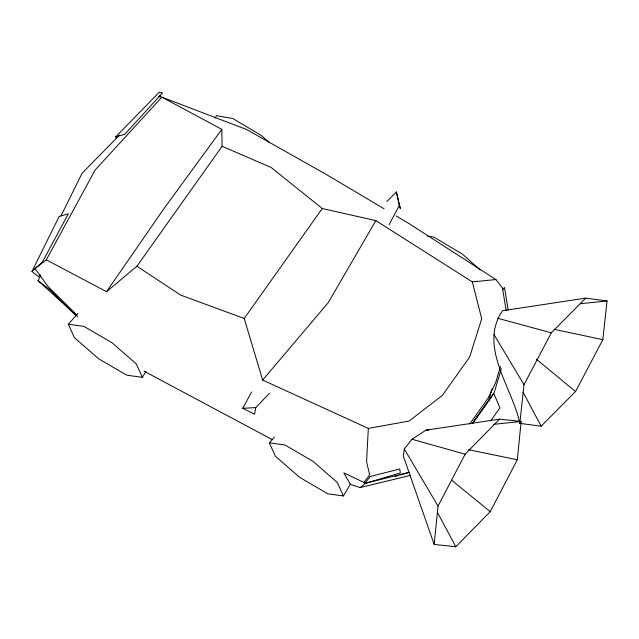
<?xml version="1.0" encoding="UTF-8"?>
<svg xmlns="http://www.w3.org/2000/svg" width="639" height="639" viewBox="0 0 639 639"><rect width="100%" height="100%" fill="white"/><g stroke="black" fill="none" stroke-linecap="round" stroke-linejoin="round"><path stroke-width="0.96" d="M506.16 310.474L502.454 288.005L495.904 279.547L472.349 281.895L375.86 220.631L322.272 208.522L244.202 318.462L262.637 380.069L368.32 428.394L366.578 461.725L369.669 475.049L363.519 482.804M434.169 544.436L438.027 506.112L465.112 454.209L499.546 419.144L521.16 421.444L517.302 459.768L490.233 511.663L455.791 546.736L434.169 544.436L403.305 456.046L404.295 448.977L411.987 439.233L425.981 430.159L499.546 419.144M519.803 423.369L524.012 384.686L551.321 332.815L585.715 298.141L607.05 300.977L602.825 339.676L575.523 391.547L541.137 426.205L519.803 423.369C512.502 387.434 478.132 347.001 502.454 310.746L585.715 298.141M269.498 393.201L255.808 407.594L254.522 414.264L242.772 408.297L251.59 392.026M491.974 388.959L488.851 400.294L472.74 422.986M500.497 366.315L495.728 382.513L488.044 398.169L469.713 423.984M501.327 368.759L494.219 392.53L472.269 423.441M31.95 271.463L59.171 216.453L68.293 213.825L42.326 262.182L31.95 271.463L38.739 276.831L40.065 274.155M60.953 215.99L82.096 173.257L119.557 135.085M389.071 224.784L399.343 205.462L396.38 191.98L386.859 201.525M76.848 315.019L47.957 286.408L34.953 268.524L46.312 259.825L95.155 169.998L161.843 97.144L246.526 129.469L325.738 174.151L384.095 208.777M77.782 316.704L38.036 280.609L40.904 275.401M375.86 220.631L328.206 302.702L262.637 380.069M77.894 313.453L68.317 324.237L74.388 337.648L98.606 358.759L126.77 375.197L142.393 377.345L145.908 371.387M274.466 437.092L269.354 442.843L275.433 456.254L299.643 477.365L327.815 493.803L343.439 495.952L350.46 484.042M214.944 118.247L216.477 115.667L232.963 118.574L261.327 135.484L269.458 142.713M46.312 259.825L106.529 291.688L163.592 209.137L221.821 129.35L161.843 97.144L158.536 96.393M106.529 291.688L136.914 266.239L222.1 146.283L221.821 129.35M472.501 423.689L493.859 393.616L499.914 407.866L490.68 420.877M502.693 289.786L504.49 287.47L508.205 310.083M115.667 136.89L159.199 92.264L162.562 92.863L124.797 134.262L115.667 136.89L116.546 138.615M365.588 483.22L343.814 472.9L350.324 484.314L360.14 487.565L365.588 483.22L408.832 472.445M395.341 476.406L398.169 475.576M400.054 475.025L409.479 472.245M360.14 487.565L410.19 475.456M368.32 428.394L409.096 421.061L442.404 395.373L469.641 357.025L481.71 318.805L472.349 281.895M493.596 424.352L521.16 421.444M580.308 303.733L607.05 300.977M242.772 408.297L255.808 407.594M425.981 430.159L428.865 430.159M68.317 324.237L83.941 326.377L112.105 342.823L136.323 363.934L142.393 377.345M269.354 442.843L284.978 444.984L313.15 461.43L337.368 482.541L343.439 495.952M427.211 235.983L434.001 237.181L462.372 254.09L480.097 269.858M468.451 449.672L517.302 459.768M554.317 329.373L602.825 339.676M497.853 318.31L551.321 332.815M411.987 439.233L465.112 454.209M244.202 318.462L180.605 295.09L136.914 266.239M222.1 146.283L271.208 167.498L322.272 208.522M144.102 371.195L272.502 439.744M396.108 215.902L408.976 223.538L495.904 279.547M38.036 280.609L50.417 290.258L75.546 315.323M451.645 480.185L490.233 511.663M536.361 359.174L575.523 391.547M493.923 334.477L524.012 384.686M404.295 448.977L438.027 506.112M437.459 512.454L455.791 546.736M523.101 392.194L541.137 426.205M399.343 205.462L400.429 208.785L396.38 191.98M159.638 95.099L159.926 96.984M370.269 476.486L364.741 483.475L400.381 472.972L399.671 468.97L370.269 476.486"/></g></svg>
